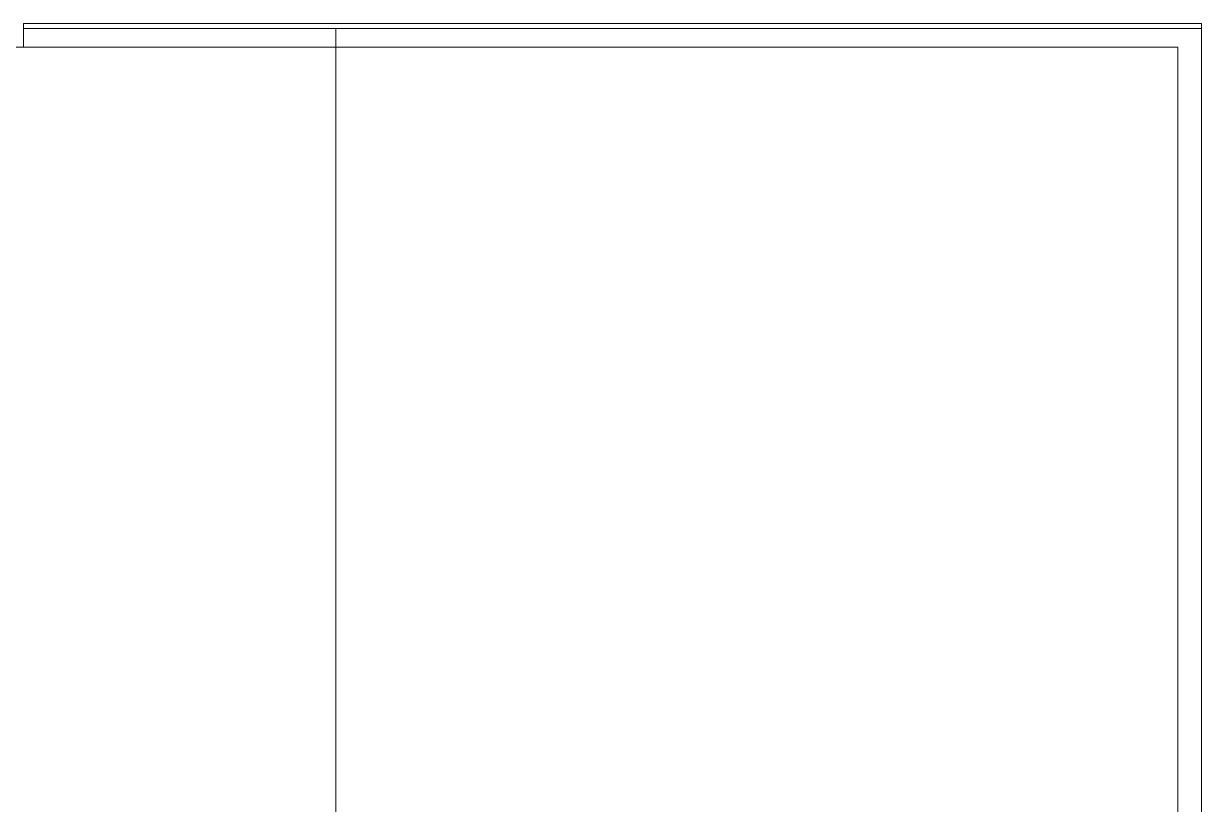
# Model space of a CAD drawing. Header units: metres. Extents: x 3856 to 4207, y -1118 to -691.
# Drawn here: x 3992.357 to 3992.857, y -984.857 to -984.525 of the extents above; entities that cross this region are included whole.
import ezdxf

# ---------------------------------------------------------------- set-up
doc = ezdxf.new("R2010")
doc.units = ezdxf.units.M
for name, color, linetype, lineweight in [('Floors', 7, 'Continuous', 9), ('Surface Pattern', 7, 'Continuous', 9), ('Walls', 7, 'Continuous', 9)]:
    doc.layers.add(name, color=color, linetype=linetype, lineweight=lineweight)

# ---------------------------------------------------------------- blocks, each defined once
blk = doc.blocks.new('EDIFICIO TIPO A_rvt-3-IMPLANTACIÓN - KIT COMERCIAL')
at = {"layer": 'Surface Pattern', "true_color": 0x808080}
h = blk.add_hatch(dxfattribs=at)
h.set_pattern_fill('FP_76', color=8, style=0, pattern_type=2)
h.set_pattern_definition([(0, (3991.923, -985.427), (0, 0.566), []), (90, (3991.923, -985.427), (-0.566, 3e-17), [])])
h.paths.add_polyline_path([(3992.85676, -985.42735), (3992.85676, -984.52735), (3991.35676, -984.52735), (3991.35676, -985.42735), (3991.95038, -985.42735)])
h.paths.add_polyline_path([(3992.59846, -985.1003), (3992.47224, -985.0903), (3992.48179, -984.8903), (3992.61367, -984.8903), (3992.60553, -985.0988), (3992.59952, -985.0988)])
at = {"layer": 'Floors'}
for p, q in [((3992.85676, -984.52735), (3992.35676, -984.52735)), ((3992.85676, -985.42735), (3992.85676, -984.52735))]:
    blk.add_line(p, q, dxfattribs=at)
at = {"layer": 'Walls', "lineweight": 18}
for p, q in [((3992.84676, -984.5253), (3992.35676, -984.5253)), ((3992.35676, -984.5253), (3992.35676, -984.5353)), ((3992.85676, -984.5253), (3992.84676, -984.5253)), ((3992.85676, -986.72735), (3992.85676, -984.5253)), ((3992.35676, -984.5353), (3992.84676, -984.5353)), ((3992.84676, -984.5353), (3992.84676, -986.71735))]:
    blk.add_line(p, q, dxfattribs=at)
at = {"layer": 'Walls'}
for q in [(3992.35676, -984.5253), (3991.37581, -984.5353)]:
    blk.add_line((3992.35676, -984.5353), q, dxfattribs=at)

msp = doc.modelspace()

# ---------------------------------------------------------------- block references
at = {"lineweight": 5}
msp.add_blockref('EDIFICIO TIPO A_rvt-3-IMPLANTACIÓN - KIT COMERCIAL', (0, 0), dxfattribs=at)

doc.saveas('drawing.dxf')
